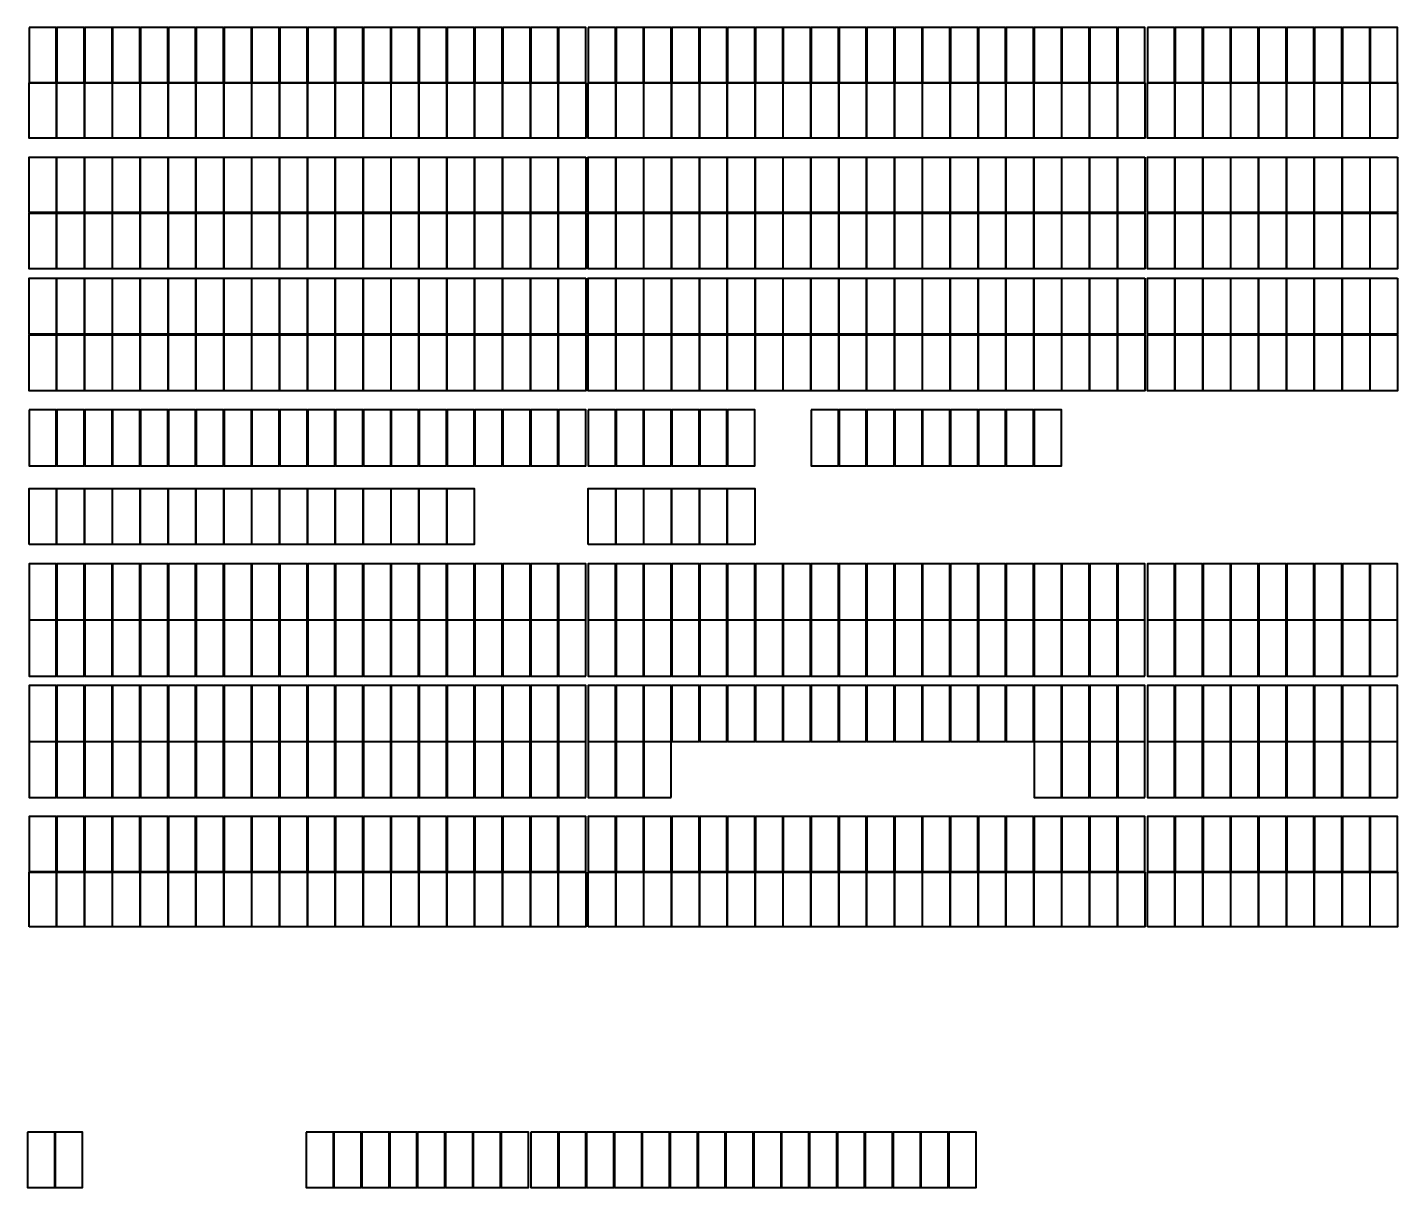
# Model space of a CAD drawing. Header units: millimetres. Extents: x 905 to 454098, y 508 to 244600.
# Drawn here: x 170471 to 227455, y 196359 to 244600 of the extents above; entities that cross this region are included whole.
import ezdxf

# ---------------------------------------------------------------- set-up
doc = ezdxf.new("R2010")
doc.units = ezdxf.units.MM
doc.layers.add('SOL-PV MODULES', color=5, linetype='Continuous', lineweight=40)

msp = doc.modelspace()

# ---------------------------------------------------------------- linework, layer by layer
at = {"layer": 'SOL-PV MODULES', "elevation": 0}
for points in [[(170539, 244600), (170539, 242316), (171673, 242316), (171673, 244600)], [(171698, 244600), (171698, 242316), (172832, 242316), (172832, 244600)], [(172857, 244600), (172857, 242316), (173991, 242316), (173991, 244600)], [(174016, 244600), (174016, 242316), (175150, 242316), (175150, 244600)], [(175175, 244600), (175175, 242316), (176309, 242316), (176309, 244600)], [(176334, 244600), (176334, 242316), (177468, 242316), (177468, 244600)], [(177493, 244600), (177493, 242316), (178627, 242316), (178627, 244600)], [(178652, 244600), (178652, 242316), (179786, 242316), (179786, 244600)], [(179811, 244600), (179811, 242316), (180945, 242316), (180945, 244600)], [(180970, 244600), (180970, 242316), (182104, 242316), (182104, 244600)], [(182129, 244600), (182129, 242316), (183263, 242316), (183263, 244600)], [(183288, 244600), (183288, 242316), (184422, 242316), (184422, 244600)], [(184447, 244600), (184447, 242316), (185581, 242316), (185581, 244600)], [(185606, 244600), (185606, 242316), (186740, 242316), (186740, 244600)], [(186765, 244600), (186765, 242316), (187899, 242316), (187899, 244600)], [(187924, 244600), (187924, 242316), (189058, 242316), (189058, 244600)], [(189083, 244600), (189083, 242316), (190217, 242316), (190217, 244600)], [(190242, 244600), (190242, 242316), (191376, 242316), (191376, 244600)], [(191401, 244600), (191401, 242316), (192535, 242316), (192535, 244600)], [(192560, 244600), (192560, 242316), (193694, 242316), (193694, 244600)], [(193794, 244600), (193794, 242316), (194928, 242316), (194928, 244600)], [(194953, 244600), (194953, 242316), (196087, 242316), (196087, 244600)], [(196112, 244600), (196112, 242316), (197246, 242316), (197246, 244600)], [(197271, 244600), (197271, 242316), (198405, 242316), (198405, 244600)], [(198430, 244600), (198430, 242316), (199564, 242316), (199564, 244600)], [(199589, 244600), (199589, 242316), (200723, 242316), (200723, 244600)], [(200748, 244600), (200748, 242316), (201882, 242316), (201882, 244600)], [(201907, 244600), (201907, 242316), (203041, 242316), (203041, 244600)], [(203066, 244600), (203066, 242316), (204200, 242316), (204200, 244600)], [(204225, 244600), (204225, 242316), (205359, 242316), (205359, 244600)], [(205384, 244600), (205384, 242316), (206518, 242316), (206518, 244600)], [(206543, 244600), (206543, 242316), (207677, 242316), (207677, 244600)], [(207702, 244600), (207702, 242316), (208836, 242316), (208836, 244600)], [(208861, 244600), (208861, 242316), (209995, 242316), (209995, 244600)], [(210020, 244600), (210020, 242316), (211154, 242316), (211154, 244600)], [(211179, 244600), (211179, 242316), (212313, 242316), (212313, 244600)], [(212338, 244600), (212338, 242316), (213472, 242316), (213472, 244600)], [(213497, 244600), (213497, 242316), (214631, 242316), (214631, 244600)], [(214656, 244600), (214656, 242316), (215790, 242316), (215790, 244600)], [(215815, 244600), (215815, 242316), (216949, 242316), (216949, 244600)], [(217049, 244600), (217049, 242316), (218183, 242316), (218183, 244600)], [(218208, 244600), (218208, 242316), (219342, 242316), (219342, 244600)], [(219367, 244600), (219367, 242316), (220501, 242316), (220501, 244600)], [(220526, 244600), (220526, 242316), (221660, 242316), (221660, 244600)], [(221685, 244600), (221685, 242316), (222819, 242316), (222819, 244600)], [(222844, 244600), (222844, 242316), (223978, 242316), (223978, 244600)], [(224003, 244600), (224003, 242316), (225137, 242316), (225137, 244600)], [(225162, 244600), (225162, 242316), (226296, 242316), (226296, 244600)], [(226321, 244600), (226321, 242316), (227455, 242316), (227455, 244600)], [(171673, 242296), (171673, 240000), (170539, 240000), (170539, 242296)], [(172832, 242296), (172832, 240000), (171698, 240000), (171698, 242296)], [(173991, 242296), (173991, 240000), (172857, 240000), (172857, 242296)], [(175150, 242296), (175150, 240000), (174016, 240000), (174016, 242296)], [(176309, 242296), (176309, 240000), (175175, 240000), (175175, 242296)], [(177468, 242296), (177468, 240000), (176334, 240000), (176334, 242296)], [(178627, 242296), (178627, 240000), (177493, 240000), (177493, 242296)], [(179786, 242296), (179786, 240000), (178652, 240000), (178652, 242296)], [(180945, 242296), (180945, 240000), (179811, 240000), (179811, 242296)], [(182104, 242296), (182104, 240000), (180970, 240000), (180970, 242296)], [(183263, 242296), (183263, 240000), (182129, 240000), (182129, 242296)], [(184422, 242296), (184422, 240000), (183288, 240000), (183288, 242296)], [(185581, 242296), (185581, 240000), (184447, 240000), (184447, 242296)], [(186740, 242296), (186740, 240000), (185606, 240000), (185606, 242296)], [(187899, 242296), (187899, 240000), (186765, 240000), (186765, 242296)], [(189058, 242296), (189058, 240000), (187924, 240000), (187924, 242296)], [(190217, 242296), (190217, 240000), (189083, 240000), (189083, 242296)], [(191376, 242296), (191376, 240000), (190242, 240000), (190242, 242296)], [(192535, 242296), (192535, 240000), (191401, 240000), (191401, 242296)], [(193694, 242296), (193694, 240000), (192560, 240000), (192560, 242296)], [(194928, 242296), (194928, 240000), (193794, 240000), (193794, 242296)], [(196087, 242296), (196087, 240000), (194953, 240000), (194953, 242296)], [(197246, 242296), (197246, 240000), (196112, 240000), (196112, 242296)], [(198405, 242296), (198405, 240000), (197271, 240000), (197271, 242296)], [(199564, 242296), (199564, 240000), (198430, 240000), (198430, 242296)], [(200723, 242296), (200723, 240000), (199589, 240000), (199589, 242296)], [(201882, 242296), (201882, 240000), (200748, 240000), (200748, 242296)], [(203041, 242296), (203041, 240000), (201907, 240000), (201907, 242296)], [(204200, 242296), (204200, 240000), (203066, 240000), (203066, 242296)], [(205359, 242296), (205359, 240000), (204225, 240000), (204225, 242296)], [(206518, 242296), (206518, 240000), (205384, 240000), (205384, 242296)], [(207677, 242296), (207677, 240000), (206543, 240000), (206543, 242296)], [(208836, 242296), (208836, 240000), (207702, 240000), (207702, 242296)], [(209995, 242296), (209995, 240000), (208861, 240000), (208861, 242296)], [(211154, 242296), (211154, 240000), (210020, 240000), (210020, 242296)], [(212313, 242296), (212313, 240000), (211179, 240000), (211179, 242296)], [(213472, 242296), (213472, 240000), (212338, 240000), (212338, 242296)], [(214631, 242296), (214631, 240000), (213497, 240000), (213497, 242296)], [(215790, 242296), (215790, 240000), (214656, 240000), (214656, 242296)], [(216949, 242296), (216949, 240000), (215815, 240000), (215815, 242296)], [(218183, 242296), (218183, 240000), (217049, 240000), (217049, 242296)], [(219342, 242296), (219342, 240000), (218208, 240000), (218208, 242296)], [(220501, 242296), (220501, 240000), (219367, 240000), (219367, 242296)], [(221660, 242296), (221660, 240000), (220526, 240000), (220526, 242296)], [(222819, 242296), (222819, 240000), (221685, 240000), (221685, 242296)], [(223978, 242296), (223978, 240000), (222844, 240000), (222844, 242296)], [(225137, 242296), (225137, 240000), (224003, 240000), (224003, 242296)], [(226296, 242296), (226296, 240000), (225162, 240000), (225162, 242296)], [(227455, 242296), (227455, 240000), (226321, 240000), (226321, 242296)], [(171673, 239210), (171673, 236901), (170539, 236901), (170539, 239210)], [(172832, 239210), (172832, 236901), (171698, 236901), (171698, 239210)], [(173991, 239210), (173991, 236901), (172857, 236901), (172857, 239210)], [(175150, 239210), (175150, 236901), (174016, 236901), (174016, 239210)], [(176309, 239210), (176309, 236901), (175175, 236901), (175175, 239210)], [(177468, 239210), (177468, 236901), (176334, 236901), (176334, 239210)], [(178627, 239210), (178627, 236901), (177493, 236901), (177493, 239210)], [(179786, 239210), (179786, 236901), (178652, 236901), (178652, 239210)], [(180945, 239210), (180945, 236901), (179811, 236901), (179811, 239210)], [(182104, 239210), (182104, 236901), (180970, 236901), (180970, 239210)], [(183263, 239210), (183263, 236901), (182129, 236901), (182129, 239210)], [(184422, 239210), (184422, 236901), (183288, 236901), (183288, 239210)], [(185581, 239210), (185581, 236901), (184447, 236901), (184447, 239210)], [(186740, 239210), (186740, 236901), (185606, 236901), (185606, 239210)], [(187899, 239210), (187899, 236901), (186765, 236901), (186765, 239210)], [(189058, 239210), (189058, 236901), (187924, 236901), (187924, 239210)], [(190217, 239210), (190217, 236901), (189083, 236901), (189083, 239210)], [(191376, 239210), (191376, 236901), (190242, 236901), (190242, 239210)], [(192535, 239210), (192535, 236901), (191401, 236901), (191401, 239210)], [(193694, 239210), (193694, 236901), (192560, 236901), (192560, 239210)], [(194928, 239210), (194928, 236901), (193794, 236901), (193794, 239210)], [(196087, 239210), (196087, 236901), (194953, 236901), (194953, 239210)], [(197246, 239210), (197246, 236901), (196112, 236901), (196112, 239210)], [(198405, 239210), (198405, 236901), (197271, 236901), (197271, 239210)], [(199564, 239210), (199564, 236901), (198430, 236901), (198430, 239210)], [(200723, 239210), (200723, 236901), (199589, 236901), (199589, 239210)], [(201882, 239210), (201882, 236901), (200748, 236901), (200748, 239210)], [(203041, 239210), (203041, 236901), (201907, 236901), (201907, 239210)], [(204200, 239210), (204200, 236901), (203066, 236901), (203066, 239210)], [(205359, 239210), (205359, 236901), (204225, 236901), (204225, 239210)], [(206518, 239210), (206518, 236901), (205384, 236901), (205384, 239210)], [(207677, 239210), (207677, 236901), (206543, 236901), (206543, 239210)], [(208836, 239210), (208836, 236901), (207702, 236901), (207702, 239210)], [(209995, 239210), (209995, 236901), (208861, 236901), (208861, 239210)], [(211154, 239210), (211154, 236901), (210020, 236901), (210020, 239210)], [(212313, 239210), (212313, 236901), (211179, 236901), (211179, 239210)], [(213472, 239210), (213472, 236901), (212338, 236901), (212338, 239210)], [(214631, 239210), (214631, 236901), (213497, 236901), (213497, 239210)], [(215790, 239210), (215790, 236901), (214656, 236901), (214656, 239210)], [(216949, 239210), (216949, 236901), (215815, 236901), (215815, 239210)], [(218183, 239210), (218183, 236901), (217049, 236901), (217049, 239210)], [(219342, 239210), (219342, 236901), (218208, 236901), (218208, 239210)], [(220501, 239210), (220501, 236901), (219367, 236901), (219367, 239210)], [(221660, 239210), (221660, 236901), (220526, 236901), (220526, 239210)], [(222819, 239210), (222819, 236901), (221685, 236901), (221685, 239210)], [(223978, 239210), (223978, 236901), (222844, 236901), (222844, 239210)], [(225137, 239210), (225137, 236901), (224003, 236901), (224003, 239210)], [(226296, 239210), (226296, 236901), (225162, 236901), (225162, 239210)], [(227455, 239210), (227455, 236901), (226321, 236901), (226321, 239210)], [(171673, 236882), (171673, 234565), (170539, 234565), (170539, 236882)], [(172832, 236882), (172832, 234565), (171698, 234565), (171698, 236882)], [(173991, 236882), (173991, 234565), (172857, 234565), (172857, 236882)], [(175150, 236882), (175150, 234565), (174016, 234565), (174016, 236882)], [(176309, 236882), (176309, 234565), (175175, 234565), (175175, 236882)], [(177468, 236882), (177468, 234565), (176334, 234565), (176334, 236882)], [(178627, 236882), (178627, 234565), (177493, 234565), (177493, 236882)], [(179786, 236882), (179786, 234565), (178652, 234565), (178652, 236882)], [(180945, 236882), (180945, 234565), (179811, 234565), (179811, 236882)], [(182104, 236882), (182104, 234565), (180970, 234565), (180970, 236882)], [(183263, 236882), (183263, 234565), (182129, 234565), (182129, 236882)], [(184422, 236882), (184422, 234565), (183288, 234565), (183288, 236882)], [(185581, 236882), (185581, 234565), (184447, 234565), (184447, 236882)], [(186740, 236882), (186740, 234565), (185606, 234565), (185606, 236882)], [(187899, 236882), (187899, 234565), (186765, 234565), (186765, 236882)], [(189058, 236882), (189058, 234565), (187924, 234565), (187924, 236882)], [(190217, 236882), (190217, 234565), (189083, 234565), (189083, 236882)], [(191376, 236882), (191376, 234565), (190242, 234565), (190242, 236882)], [(192535, 236882), (192535, 234565), (191401, 234565), (191401, 236882)], [(193694, 236882), (193694, 234565), (192560, 234565), (192560, 236882)], [(194928, 236882), (194928, 234565), (193794, 234565), (193794, 236882)], [(196087, 236882), (196087, 234565), (194953, 234565), (194953, 236882)], [(197246, 236882), (197246, 234565), (196112, 234565), (196112, 236882)], [(198405, 236882), (198405, 234565), (197271, 234565), (197271, 236882)], [(199564, 236882), (199564, 234565), (198430, 234565), (198430, 236882)], [(200723, 236882), (200723, 234565), (199589, 234565), (199589, 236882)], [(201882, 236882), (201882, 234565), (200748, 234565), (200748, 236882)], [(203041, 236882), (203041, 234565), (201907, 234565), (201907, 236882)], [(204200, 236882), (204200, 234565), (203066, 234565), (203066, 236882)], [(205359, 236882), (205359, 234565), (204225, 234565), (204225, 236882)], [(206518, 236882), (206518, 234565), (205384, 234565), (205384, 236882)], [(207677, 236882), (207677, 234565), (206543, 234565), (206543, 236882)], [(208836, 236882), (208836, 234565), (207702, 234565), (207702, 236882)], [(209995, 236882), (209995, 234565), (208861, 234565), (208861, 236882)], [(211154, 236882), (211154, 234565), (210020, 234565), (210020, 236882)], [(212313, 236882), (212313, 234565), (211179, 234565), (211179, 236882)], [(213472, 236882), (213472, 234565), (212338, 234565), (212338, 236882)], [(214631, 236882), (214631, 234565), (213497, 234565), (213497, 236882)], [(215790, 236882), (215790, 234565), (214656, 234565), (214656, 236882)], [(216949, 236882), (216949, 234565), (215815, 234565), (215815, 236882)], [(218183, 236882), (218183, 234565), (217049, 234565), (217049, 236882)], [(219342, 236882), (219342, 234565), (218208, 234565), (218208, 236882)], [(220501, 236882), (220501, 234565), (219367, 234565), (219367, 236882)], [(221660, 236882), (221660, 234565), (220526, 234565), (220526, 236882)], [(222819, 236882), (222819, 234565), (221685, 234565), (221685, 236882)], [(223978, 236882), (223978, 234565), (222844, 234565), (222844, 236882)], [(225137, 236882), (225137, 234565), (224003, 234565), (224003, 236882)], [(226296, 236882), (226296, 234565), (225162, 234565), (225162, 236882)], [(227455, 236882), (227455, 234565), (226321, 234565), (226321, 236882)], [(171673, 234167), (171673, 231843), (170539, 231843), (170539, 234167)], [(172832, 234167), (172832, 231843), (171698, 231843), (171698, 234167)], [(173991, 234167), (173991, 231843), (172857, 231843), (172857, 234167)], [(175150, 234167), (175150, 231843), (174016, 231843), (174016, 234167)], [(176309, 234167), (176309, 231843), (175175, 231843), (175175, 234167)], [(177468, 234167), (177468, 231843), (176334, 231843), (176334, 234167)], [(178627, 234167), (178627, 231843), (177493, 231843), (177493, 234167)], [(179786, 234167), (179786, 231843), (178652, 231843), (178652, 234167)], [(180945, 234167), (180945, 231843), (179811, 231843), (179811, 234167)], [(182104, 234167), (182104, 231843), (180970, 231843), (180970, 234167)], [(183263, 234167), (183263, 231843), (182129, 231843), (182129, 234167)], [(184422, 234167), (184422, 231843), (183288, 231843), (183288, 234167)], [(185581, 234167), (185581, 231843), (184447, 231843), (184447, 234167)], [(186740, 234167), (186740, 231843), (185606, 231843), (185606, 234167)], [(187899, 234167), (187899, 231843), (186765, 231843), (186765, 234167)], [(189058, 234167), (189058, 231843), (187924, 231843), (187924, 234167)], [(190217, 234167), (190217, 231843), (189083, 231843), (189083, 234167)], [(191376, 234167), (191376, 231843), (190242, 231843), (190242, 234167)], [(192535, 234167), (192535, 231843), (191401, 231843), (191401, 234167)], [(193694, 234167), (193694, 231843), (192560, 231843), (192560, 234167)], [(194928, 234167), (194928, 231843), (193794, 231843), (193794, 234167)], [(196087, 234167), (196087, 231843), (194953, 231843), (194953, 234167)], [(197246, 234167), (197246, 231843), (196112, 231843), (196112, 234167)], [(198405, 234167), (198405, 231843), (197271, 231843), (197271, 234167)], [(199564, 234167), (199564, 231843), (198430, 231843), (198430, 234167)], [(200723, 234167), (200723, 231843), (199589, 231843), (199589, 234167)], [(201882, 234167), (201882, 231843), (200748, 231843), (200748, 234167)], [(203041, 234167), (203041, 231843), (201907, 231843), (201907, 234167)], [(204200, 234167), (204200, 231843), (203066, 231843), (203066, 234167)], [(205359, 234167), (205359, 231843), (204225, 231843), (204225, 234167)], [(206518, 234167), (206518, 231843), (205384, 231843), (205384, 234167)], [(207677, 234167), (207677, 231843), (206543, 231843), (206543, 234167)], [(208836, 234167), (208836, 231843), (207702, 231843), (207702, 234167)], [(209995, 234167), (209995, 231843), (208861, 231843), (208861, 234167)], [(211154, 234167), (211154, 231843), (210020, 231843), (210020, 234167)], [(212313, 234167), (212313, 231843), (211179, 231843), (211179, 234167)], [(213472, 234167), (213472, 231843), (212338, 231843), (212338, 234167)], [(214631, 234167), (214631, 231843), (213497, 231843), (213497, 234167)], [(215790, 234167), (215790, 231843), (214656, 231843), (214656, 234167)], [(216949, 234167), (216949, 231843), (215815, 231843), (215815, 234167)], [(218183, 234167), (218183, 231843), (217049, 231843), (217049, 234167)], [(219342, 234167), (219342, 231843), (218208, 231843), (218208, 234167)], [(220501, 234167), (220501, 231843), (219367, 231843), (219367, 234167)], [(221660, 234167), (221660, 231843), (220526, 231843), (220526, 234167)], [(222819, 234167), (222819, 231843), (221685, 231843), (221685, 234167)], [(223978, 234167), (223978, 231843), (222844, 231843), (222844, 234167)], [(225137, 234167), (225137, 231843), (224003, 231843), (224003, 234167)], [(226296, 234167), (226296, 231843), (225162, 231843), (225162, 234167)], [(227455, 234167), (227455, 231843), (226321, 231843), (226321, 234167)], [(171673, 231823), (171673, 229495), (170539, 229495), (170539, 231823)], [(172832, 231823), (172832, 229495), (171698, 229495), (171698, 231823)], [(173991, 231823), (173991, 229495), (172857, 229495), (172857, 231823)], [(175150, 231823), (175150, 229495), (174016, 229495), (174016, 231823)], [(176309, 231823), (176309, 229495), (175175, 229495), (175175, 231823)], [(177468, 231823), (177468, 229495), (176334, 229495), (176334, 231823)], [(178627, 231823), (178627, 229495), (177493, 229495), (177493, 231823)], [(179786, 231823), (179786, 229495), (178652, 229495), (178652, 231823)], [(180945, 231823), (180945, 229495), (179811, 229495), (179811, 231823)], [(182104, 231823), (182104, 229495), (180970, 229495), (180970, 231823)], [(183263, 231823), (183263, 229495), (182129, 229495), (182129, 231823)], [(184422, 231823), (184422, 229495), (183288, 229495), (183288, 231823)], [(185581, 231823), (185581, 229495), (184447, 229495), (184447, 231823)], [(186740, 231823), (186740, 229495), (185606, 229495), (185606, 231823)], [(187899, 231823), (187899, 229495), (186765, 229495), (186765, 231823)], [(189058, 231823), (189058, 229495), (187924, 229495), (187924, 231823)], [(190217, 231823), (190217, 229495), (189083, 229495), (189083, 231823)], [(191376, 231823), (191376, 229495), (190242, 229495), (190242, 231823)], [(192535, 231823), (192535, 229495), (191401, 229495), (191401, 231823)], [(193694, 231823), (193694, 229495), (192560, 229495), (192560, 231823)], [(194928, 231823), (194928, 229495), (193794, 229495), (193794, 231823)], [(196087, 231823), (196087, 229495), (194953, 229495), (194953, 231823)], [(197246, 231823), (197246, 229495), (196112, 229495), (196112, 231823)], [(198405, 231823), (198405, 229495), (197271, 229495), (197271, 231823)], [(199564, 231823), (199564, 229495), (198430, 229495), (198430, 231823)], [(200723, 231823), (200723, 229495), (199589, 229495), (199589, 231823)], [(201882, 231823), (201882, 229495), (200748, 229495), (200748, 231823)], [(203041, 231823), (203041, 229495), (201907, 229495), (201907, 231823)], [(204200, 231823), (204200, 229495), (203066, 229495), (203066, 231823)], [(205359, 231823), (205359, 229495), (204225, 229495), (204225, 231823)], [(206518, 231823), (206518, 229495), (205384, 229495), (205384, 231823)], [(207677, 231823), (207677, 229495), (206543, 229495), (206543, 231823)], [(208836, 231823), (208836, 229495), (207702, 229495), (207702, 231823)], [(209995, 231823), (209995, 229495), (208861, 229495), (208861, 231823)], [(211154, 231823), (211154, 229495), (210020, 229495), (210020, 231823)], [(212313, 231823), (212313, 229495), (211179, 229495), (211179, 231823)], [(213472, 231823), (213472, 229495), (212338, 229495), (212338, 231823)], [(214631, 231823), (214631, 229495), (213497, 229495), (213497, 231823)], [(215790, 231823), (215790, 229495), (214656, 229495), (214656, 231823)], [(216949, 231823), (216949, 229495), (215815, 229495), (215815, 231823)], [(218183, 231823), (218183, 229495), (217049, 229495), (217049, 231823)], [(219342, 231823), (219342, 229495), (218208, 229495), (218208, 231823)], [(220501, 231823), (220501, 229495), (219367, 229495), (219367, 231823)], [(221660, 231823), (221660, 229495), (220526, 229495), (220526, 231823)], [(222819, 231823), (222819, 229495), (221685, 229495), (221685, 231823)], [(223978, 231823), (223978, 229495), (222844, 229495), (222844, 231823)], [(225137, 231823), (225137, 229495), (224003, 229495), (224003, 231823)], [(226296, 231823), (226296, 229495), (225162, 229495), (225162, 231823)], [(227455, 231823), (227455, 229495), (226321, 229495), (226321, 231823)], [(170539, 228696), (170539, 226364), (171673, 226364), (171673, 228696)], [(171698, 228696), (171698, 226364), (172832, 226364), (172832, 228696)], [(172857, 228696), (172857, 226364), (173991, 226364), (173991, 228696)], [(174016, 228696), (174016, 226364), (175150, 226364), (175150, 228696)], [(175175, 228696), (175175, 226364), (176309, 226364), (176309, 228696)], [(176334, 228696), (176334, 226364), (177468, 226364), (177468, 228696)], [(177493, 228696), (177493, 226364), (178627, 226364), (178627, 228696)], [(178652, 228696), (178652, 226364), (179786, 226364), (179786, 228696)], [(179811, 228696), (179811, 226364), (180945, 226364), (180945, 228696)], [(180970, 228696), (180970, 226364), (182104, 226364), (182104, 228696)], [(182129, 228696), (182129, 226364), (183263, 226364), (183263, 228696)], [(183288, 228696), (183288, 226364), (184422, 226364), (184422, 228696)], [(184447, 228696), (184447, 226364), (185581, 226364), (185581, 228696)], [(185606, 228696), (185606, 226364), (186740, 226364), (186740, 228696)], [(186765, 228696), (186765, 226364), (187899, 226364), (187899, 228696)], [(187924, 228696), (187924, 226364), (189058, 226364), (189058, 228696)], [(189083, 228696), (189083, 226364), (190217, 226364), (190217, 228696)], [(190242, 228696), (190242, 226364), (191376, 226364), (191376, 228696)], [(191401, 228696), (191401, 226364), (192535, 226364), (192535, 228696)], [(192560, 228696), (192560, 226364), (193694, 226364), (193694, 228696)], [(193794, 228696), (193794, 226364), (194928, 226364), (194928, 228696)], [(194953, 228696), (194953, 226364), (196087, 226364), (196087, 228696)], [(196112, 228696), (196112, 226364), (197246, 226364), (197246, 228696)], [(197271, 228696), (197271, 226364), (198405, 226364), (198405, 228696)], [(198430, 228696), (198430, 226364), (199564, 226364), (199564, 228696)], [(199589, 228696), (199589, 226364), (200723, 226364), (200723, 228696)], [(203066, 228696), (203066, 226364), (204200, 226364), (204200, 228696)], [(204225, 228696), (204225, 226364), (205359, 226364), (205359, 228696)], [(205384, 228696), (205384, 226364), (206518, 226364), (206518, 228696)], [(206543, 228696), (206543, 226364), (207677, 226364), (207677, 228696)], [(207702, 228696), (207702, 226364), (208836, 226364), (208836, 228696)], [(208861, 228696), (208861, 226364), (209995, 226364), (209995, 228696)], [(210020, 228696), (210020, 226364), (211154, 226364), (211154, 228696)], [(211179, 228696), (211179, 226364), (212313, 226364), (212313, 228696)], [(212338, 228696), (212338, 226364), (213472, 226364), (213472, 228696)], [(170539, 223100), (170539, 225432), (171673, 225432), (171673, 223100)], [(171698, 223100), (171698, 225432), (172832, 225432), (172832, 223100)], [(172857, 223100), (172857, 225432), (173991, 225432), (173991, 223100)], [(174016, 223100), (174016, 225432), (175150, 225432), (175150, 223100)], [(175175, 223100), (175175, 225432), (176309, 225432), (176309, 223100)], [(176334, 223100), (176334, 225432), (177468, 225432), (177468, 223100)], [(177493, 223100), (177493, 225432), (178627, 225432), (178627, 223100)], [(178652, 223100), (178652, 225432), (179786, 225432), (179786, 223100)], [(179811, 223100), (179811, 225432), (180945, 225432), (180945, 223100)], [(180970, 223100), (180970, 225432), (182104, 225432), (182104, 223100)], [(182129, 223100), (182129, 225432), (183263, 225432), (183263, 223100)], [(183288, 223100), (183288, 225432), (184422, 225432), (184422, 223100)], [(184447, 223100), (184447, 225432), (185581, 225432), (185581, 223100)], [(185606, 223100), (185606, 225432), (186740, 225432), (186740, 223100)], [(186765, 223100), (186765, 225432), (187899, 225432), (187899, 223100)], [(187924, 223100), (187924, 225432), (189058, 225432), (189058, 223100)], [(193794, 223100), (193794, 225432), (194928, 225432), (194928, 223100)], [(194953, 223100), (194953, 225432), (196087, 225432), (196087, 223100)], [(196112, 223100), (196112, 225432), (197246, 225432), (197246, 223100)], [(197271, 223100), (197271, 225432), (198405, 225432), (198405, 223100)], [(198430, 223100), (198430, 225432), (199564, 225432), (199564, 223100)], [(199589, 223100), (199589, 225432), (200723, 225432), (200723, 223100)], [(171673, 219972), (171673, 222300), (170539, 222300), (170539, 219972)], [(172832, 219972), (172832, 222300), (171698, 222300), (171698, 219972)], [(173991, 219972), (173991, 222300), (172857, 222300), (172857, 219972)], [(175150, 219972), (175150, 222300), (174016, 222300), (174016, 219972)], [(176309, 219972), (176309, 222300), (175175, 222300), (175175, 219972)], [(177468, 219972), (177468, 222300), (176334, 222300), (176334, 219972)], [(178627, 219972), (178627, 222300), (177493, 222300), (177493, 219972)], [(179786, 219972), (179786, 222300), (178652, 222300), (178652, 219972)], [(180945, 219972), (180945, 222300), (179811, 222300), (179811, 219972)], [(182104, 219972), (182104, 222300), (180970, 222300), (180970, 219972)], [(183263, 219972), (183263, 222300), (182129, 222300), (182129, 219972)], [(184422, 219972), (184422, 222300), (183288, 222300), (183288, 219972)], [(185581, 219972), (185581, 222300), (184447, 222300), (184447, 219972)], [(186740, 219972), (186740, 222300), (185606, 222300), (185606, 219972)], [(187899, 219972), (187899, 222300), (186765, 222300), (186765, 219972)], [(189058, 219972), (189058, 222300), (187924, 222300), (187924, 219972)], [(190217, 219972), (190217, 222300), (189083, 222300), (189083, 219972)], [(191376, 219972), (191376, 222300), (190242, 222300), (190242, 219972)], [(192535, 219972), (192535, 222300), (191401, 222300), (191401, 219972)], [(193694, 219972), (193694, 222300), (192560, 222300), (192560, 219972)], [(194928, 219972), (194928, 222300), (193794, 222300), (193794, 219972)], [(196087, 219972), (196087, 222300), (194953, 222300), (194953, 219972)], [(197246, 219972), (197246, 222300), (196112, 222300), (196112, 219972)], [(198405, 219972), (198405, 222300), (197271, 222300), (197271, 219972)], [(199564, 219972), (199564, 222300), (198430, 222300), (198430, 219972)], [(200723, 219972), (200723, 222300), (199589, 222300), (199589, 219972)], [(201882, 219972), (201882, 222300), (200748, 222300), (200748, 219972)], [(203041, 219972), (203041, 222300), (201907, 222300), (201907, 219972)], [(204200, 219972), (204200, 222300), (203066, 222300), (203066, 219972)], [(205359, 219972), (205359, 222300), (204225, 222300), (204225, 219972)], [(206518, 219972), (206518, 222300), (205384, 222300), (205384, 219972)], [(207677, 219972), (207677, 222300), (206543, 222300), (206543, 219972)], [(208836, 219972), (208836, 222300), (207702, 222300), (207702, 219972)], [(209995, 219972), (209995, 222300), (208861, 222300), (208861, 219972)], [(211154, 219972), (211154, 222300), (210020, 222300), (210020, 219972)], [(212313, 219972), (212313, 222300), (211179, 222300), (211179, 219972)], [(213472, 219972), (213472, 222300), (212338, 222300), (212338, 219972)], [(214631, 219972), (214631, 222300), (213497, 222300), (213497, 219972)], [(215790, 219972), (215790, 222300), (214656, 222300), (214656, 219972)], [(216949, 219972), (216949, 222300), (215815, 222300), (215815, 219972)], [(218183, 219972), (218183, 222300), (217049, 222300), (217049, 219972)], [(219342, 219972), (219342, 222300), (218208, 222300), (218208, 219972)], [(220501, 219972), (220501, 222300), (219367, 222300), (219367, 219972)], [(221660, 219972), (221660, 222300), (220526, 222300), (220526, 219972)], [(222819, 219972), (222819, 222300), (221685, 222300), (221685, 219972)], [(223978, 219972), (223978, 222300), (222844, 222300), (222844, 219972)], [(225137, 219972), (225137, 222300), (224003, 222300), (224003, 219972)], [(226296, 219972), (226296, 222300), (225162, 222300), (225162, 219972)], [(227455, 219972), (227455, 222300), (226321, 222300), (226321, 219972)], [(171673, 217628), (171673, 219952), (170539, 219952), (170539, 217628)], [(172832, 217628), (172832, 219952), (171698, 219952), (171698, 217628)], [(173991, 217628), (173991, 219952), (172857, 219952), (172857, 217628)], [(175150, 217628), (175150, 219952), (174016, 219952), (174016, 217628)], [(176309, 217628), (176309, 219952), (175175, 219952), (175175, 217628)], [(177468, 217628), (177468, 219952), (176334, 219952), (176334, 217628)], [(178627, 217628), (178627, 219952), (177493, 219952), (177493, 217628)], [(179786, 217628), (179786, 219952), (178652, 219952), (178652, 217628)], [(180945, 217628), (180945, 219952), (179811, 219952), (179811, 217628)], [(182104, 217628), (182104, 219952), (180970, 219952), (180970, 217628)], [(183263, 217628), (183263, 219952), (182129, 219952), (182129, 217628)], [(184422, 217628), (184422, 219952), (183288, 219952), (183288, 217628)], [(185581, 217628), (185581, 219952), (184447, 219952), (184447, 217628)], [(186740, 217628), (186740, 219952), (185606, 219952), (185606, 217628)], [(187899, 217628), (187899, 219952), (186765, 219952), (186765, 217628)], [(189058, 217628), (189058, 219952), (187924, 219952), (187924, 217628)], [(190217, 217628), (190217, 219952), (189083, 219952), (189083, 217628)], [(191376, 217628), (191376, 219952), (190242, 219952), (190242, 217628)], [(192535, 217628), (192535, 219952), (191401, 219952), (191401, 217628)], [(193694, 217628), (193694, 219952), (192560, 219952), (192560, 217628)], [(194928, 217628), (194928, 219952), (193794, 219952), (193794, 217628)], [(196087, 217628), (196087, 219952), (194953, 219952), (194953, 217628)], [(197246, 217628), (197246, 219952), (196112, 219952), (196112, 217628)], [(198405, 217628), (198405, 219952), (197271, 219952), (197271, 217628)], [(199564, 217628), (199564, 219952), (198430, 219952), (198430, 217628)], [(200723, 217628), (200723, 219952), (199589, 219952), (199589, 217628)], [(201882, 217628), (201882, 219952), (200748, 219952), (200748, 217628)], [(203041, 217628), (203041, 219952), (201907, 219952), (201907, 217628)], [(204200, 217628), (204200, 219952), (203066, 219952), (203066, 217628)], [(205359, 217628), (205359, 219952), (204225, 219952), (204225, 217628)], [(206518, 217628), (206518, 219952), (205384, 219952), (205384, 217628)], [(207677, 217628), (207677, 219952), (206543, 219952), (206543, 217628)], [(208836, 217628), (208836, 219952), (207702, 219952), (207702, 217628)], [(209995, 217628), (209995, 219952), (208861, 219952), (208861, 217628)], [(211154, 217628), (211154, 219952), (210020, 219952), (210020, 217628)], [(212313, 217628), (212313, 219952), (211179, 219952), (211179, 217628)], [(213472, 217628), (213472, 219952), (212338, 219952), (212338, 217628)], [(214631, 217628), (214631, 219952), (213497, 219952), (213497, 217628)], [(215790, 217628), (215790, 219952), (214656, 219952), (214656, 217628)], [(216949, 217628), (216949, 219952), (215815, 219952), (215815, 217628)], [(218183, 217628), (218183, 219952), (217049, 219952), (217049, 217628)], [(219342, 217628), (219342, 219952), (218208, 219952), (218208, 217628)], [(220501, 217628), (220501, 219952), (219367, 219952), (219367, 217628)], [(221660, 217628), (221660, 219952), (220526, 219952), (220526, 217628)], [(222819, 217628), (222819, 219952), (221685, 219952), (221685, 217628)], [(223978, 217628), (223978, 219952), (222844, 219952), (222844, 217628)], [(225137, 217628), (225137, 219952), (224003, 219952), (224003, 217628)], [(226296, 217628), (226296, 219952), (225162, 219952), (225162, 217628)], [(227455, 217628), (227455, 219952), (226321, 219952), (226321, 217628)], [(171673, 214914), (171673, 217230), (170539, 217230), (170539, 214914)], [(172832, 214914), (172832, 217230), (171698, 217230), (171698, 214914)], [(173991, 214914), (173991, 217230), (172857, 217230), (172857, 214914)], [(175150, 214914), (175150, 217230), (174016, 217230), (174016, 214914)], [(176309, 214914), (176309, 217230), (175175, 217230), (175175, 214914)], [(177468, 214914), (177468, 217230), (176334, 217230), (176334, 214914)], [(178627, 214914), (178627, 217230), (177493, 217230), (177493, 214914)], [(179786, 214914), (179786, 217230), (178652, 217230), (178652, 214914)], [(180945, 214914), (180945, 217230), (179811, 217230), (179811, 214914)], [(182104, 214914), (182104, 217230), (180970, 217230), (180970, 214914)], [(183263, 214914), (183263, 217230), (182129, 217230), (182129, 214914)], [(184422, 214914), (184422, 217230), (183288, 217230), (183288, 214914)], [(185581, 214914), (185581, 217230), (184447, 217230), (184447, 214914)], [(186740, 214914), (186740, 217230), (185606, 217230), (185606, 214914)], [(187899, 214914), (187899, 217230), (186765, 217230), (186765, 214914)], [(189058, 214914), (189058, 217230), (187924, 217230), (187924, 214914)], [(190217, 214914), (190217, 217230), (189083, 217230), (189083, 214914)], [(191376, 214914), (191376, 217230), (190242, 217230), (190242, 214914)], [(192535, 214914), (192535, 217230), (191401, 217230), (191401, 214914)], [(193694, 214914), (193694, 217230), (192560, 217230), (192560, 214914)], [(194928, 214914), (194928, 217230), (193794, 217230), (193794, 214914)], [(196087, 214914), (196087, 217230), (194953, 217230), (194953, 214914)], [(197246, 214914), (197246, 217230), (196112, 217230), (196112, 214914)], [(198405, 214914), (198405, 217230), (197271, 217230), (197271, 214914)], [(199564, 214914), (199564, 217230), (198430, 217230), (198430, 214914)], [(200723, 214914), (200723, 217230), (199589, 217230), (199589, 214914)], [(201882, 214914), (201882, 217230), (200748, 217230), (200748, 214914)], [(203041, 214914), (203041, 217230), (201907, 217230), (201907, 214914)], [(204200, 214914), (204200, 217230), (203066, 217230), (203066, 214914)], [(205359, 214914), (205359, 217230), (204225, 217230), (204225, 214914)], [(206518, 214914), (206518, 217230), (205384, 217230), (205384, 214914)], [(207677, 214914), (207677, 217230), (206543, 217230), (206543, 214914)], [(208836, 214914), (208836, 217230), (207702, 217230), (207702, 214914)], [(209995, 214914), (209995, 217230), (208861, 217230), (208861, 214914)], [(211154, 214914), (211154, 217230), (210020, 217230), (210020, 214914)], [(212313, 214914), (212313, 217230), (211179, 217230), (211179, 214914)], [(213472, 214914), (213472, 217230), (212338, 217230), (212338, 214914)], [(214631, 214914), (214631, 217230), (213497, 217230), (213497, 214914)], [(215790, 214914), (215790, 217230), (214656, 217230), (214656, 214914)], [(216949, 214914), (216949, 217230), (215815, 217230), (215815, 214914)], [(218183, 214914), (218183, 217230), (217049, 217230), (217049, 214914)], [(219342, 214914), (219342, 217230), (218208, 217230), (218208, 214914)], [(220501, 214914), (220501, 217230), (219367, 217230), (219367, 214914)], [(221660, 214914), (221660, 217230), (220526, 217230), (220526, 214914)], [(222819, 214914), (222819, 217230), (221685, 217230), (221685, 214914)], [(223978, 214914), (223978, 217230), (222844, 217230), (222844, 214914)], [(225137, 214914), (225137, 217230), (224003, 217230), (224003, 214914)], [(226296, 214914), (226296, 217230), (225162, 217230), (225162, 214914)], [(227455, 214914), (227455, 217230), (226321, 217230), (226321, 214914)], [(171673, 212585), (171673, 214894), (170539, 214894), (170539, 212585)], [(172832, 212585), (172832, 214894), (171698, 214894), (171698, 212585)], [(173991, 212585), (173991, 214894), (172857, 214894), (172857, 212585)], [(175150, 212585), (175150, 214894), (174016, 214894), (174016, 212585)], [(176309, 212585), (176309, 214894), (175175, 214894), (175175, 212585)], [(177468, 212585), (177468, 214894), (176334, 214894), (176334, 212585)], [(178627, 212585), (178627, 214894), (177493, 214894), (177493, 212585)], [(179786, 212585), (179786, 214894), (178652, 214894), (178652, 212585)], [(180945, 212585), (180945, 214894), (179811, 214894), (179811, 212585)], [(182104, 212585), (182104, 214894), (180970, 214894), (180970, 212585)], [(183263, 212585), (183263, 214894), (182129, 214894), (182129, 212585)], [(184422, 212585), (184422, 214894), (183288, 214894), (183288, 212585)], [(185581, 212585), (185581, 214894), (184447, 214894), (184447, 212585)], [(186740, 212585), (186740, 214894), (185606, 214894), (185606, 212585)], [(187899, 212585), (187899, 214894), (186765, 214894), (186765, 212585)], [(189058, 212585), (189058, 214894), (187924, 214894), (187924, 212585)], [(190217, 212585), (190217, 214894), (189083, 214894), (189083, 212585)], [(191376, 212585), (191376, 214894), (190242, 214894), (190242, 212585)], [(192535, 212585), (192535, 214894), (191401, 214894), (191401, 212585)], [(193694, 212585), (193694, 214894), (192560, 214894), (192560, 212585)], [(194928, 212585), (194928, 214894), (193794, 214894), (193794, 212585)], [(196087, 212585), (196087, 214894), (194953, 214894), (194953, 212585)], [(197246, 212585), (197246, 214894), (196112, 214894), (196112, 212585)], [(213472, 212585), (213472, 214894), (212338, 214894), (212338, 212585)], [(214631, 212585), (214631, 214894), (213497, 214894), (213497, 212585)], [(215790, 212585), (215790, 214894), (214656, 214894), (214656, 212585)], [(216949, 212585), (216949, 214894), (215815, 214894), (215815, 212585)], [(218183, 212585), (218183, 214894), (217049, 214894), (217049, 212585)], [(219342, 212585), (219342, 214894), (218208, 214894), (218208, 212585)], [(220501, 212585), (220501, 214894), (219367, 214894), (219367, 212585)], [(221660, 212585), (221660, 214894), (220526, 214894), (220526, 212585)], [(222819, 212585), (222819, 214894), (221685, 214894), (221685, 212585)], [(223978, 212585), (223978, 214894), (222844, 214894), (222844, 212585)], [(225137, 212585), (225137, 214894), (224003, 214894), (224003, 212585)], [(226296, 212585), (226296, 214894), (225162, 214894), (225162, 212585)], [(227455, 212585), (227455, 214894), (226321, 214894), (226321, 212585)], [(171673, 209499), (171673, 211795), (170539, 211795), (170539, 209499)], [(172832, 209499), (172832, 211795), (171698, 211795), (171698, 209499)], [(173991, 209499), (173991, 211795), (172857, 211795), (172857, 209499)], [(175150, 209499), (175150, 211795), (174016, 211795), (174016, 209499)], [(176309, 209499), (176309, 211795), (175175, 211795), (175175, 209499)], [(177468, 209499), (177468, 211795), (176334, 211795), (176334, 209499)], [(178627, 209499), (178627, 211795), (177493, 211795), (177493, 209499)], [(179786, 209499), (179786, 211795), (178652, 211795), (178652, 209499)], [(180945, 209499), (180945, 211795), (179811, 211795), (179811, 209499)], [(182104, 209499), (182104, 211795), (180970, 211795), (180970, 209499)], [(183263, 209499), (183263, 211795), (182129, 211795), (182129, 209499)], [(184422, 209499), (184422, 211795), (183288, 211795), (183288, 209499)], [(185581, 209499), (185581, 211795), (184447, 211795), (184447, 209499)], [(186740, 209499), (186740, 211795), (185606, 211795), (185606, 209499)], [(187899, 209499), (187899, 211795), (186765, 211795), (186765, 209499)], [(189058, 209499), (189058, 211795), (187924, 211795), (187924, 209499)], [(190217, 209499), (190217, 211795), (189083, 211795), (189083, 209499)], [(191376, 209499), (191376, 211795), (190242, 211795), (190242, 209499)], [(192535, 209499), (192535, 211795), (191401, 211795), (191401, 209499)], [(193694, 209499), (193694, 211795), (192560, 211795), (192560, 209499)], [(194928, 209499), (194928, 211795), (193794, 211795), (193794, 209499)], [(196087, 209499), (196087, 211795), (194953, 211795), (194953, 209499)], [(197246, 209499), (197246, 211795), (196112, 211795), (196112, 209499)], [(198405, 209499), (198405, 211795), (197271, 211795), (197271, 209499)], [(199564, 209499), (199564, 211795), (198430, 211795), (198430, 209499)], [(200723, 209499), (200723, 211795), (199589, 211795), (199589, 209499)], [(201882, 209499), (201882, 211795), (200748, 211795), (200748, 209499)], [(203041, 209499), (203041, 211795), (201907, 211795), (201907, 209499)], [(204200, 209499), (204200, 211795), (203066, 211795), (203066, 209499)], [(205359, 209499), (205359, 211795), (204225, 211795), (204225, 209499)], [(206518, 209499), (206518, 211795), (205384, 211795), (205384, 209499)], [(207677, 209499), (207677, 211795), (206543, 211795), (206543, 209499)], [(208836, 209499), (208836, 211795), (207702, 211795), (207702, 209499)], [(209995, 209499), (209995, 211795), (208861, 211795), (208861, 209499)], [(211154, 209499), (211154, 211795), (210020, 211795), (210020, 209499)], [(212313, 209499), (212313, 211795), (211179, 211795), (211179, 209499)], [(213472, 209499), (213472, 211795), (212338, 211795), (212338, 209499)], [(214631, 209499), (214631, 211795), (213497, 211795), (213497, 209499)], [(215790, 209499), (215790, 211795), (214656, 211795), (214656, 209499)], [(216949, 209499), (216949, 211795), (215815, 211795), (215815, 209499)], [(218183, 209499), (218183, 211795), (217049, 211795), (217049, 209499)], [(219342, 209499), (219342, 211795), (218208, 211795), (218208, 209499)], [(220501, 209499), (220501, 211795), (219367, 211795), (219367, 209499)], [(221660, 209499), (221660, 211795), (220526, 211795), (220526, 209499)], [(222819, 209499), (222819, 211795), (221685, 211795), (221685, 209499)], [(223978, 209499), (223978, 211795), (222844, 211795), (222844, 209499)], [(225137, 209499), (225137, 211795), (224003, 211795), (224003, 209499)], [(226296, 209499), (226296, 211795), (225162, 211795), (225162, 209499)], [(227455, 209499), (227455, 211795), (226321, 211795), (226321, 209499)], [(170539, 207195), (170539, 209480), (171673, 209480), (171673, 207195)], [(171698, 207195), (171698, 209480), (172832, 209480), (172832, 207195)], [(172857, 207195), (172857, 209480), (173991, 209480), (173991, 207195)], [(174016, 207195), (174016, 209480), (175150, 209480), (175150, 207195)], [(175175, 207195), (175175, 209480), (176309, 209480), (176309, 207195)], [(176334, 207195), (176334, 209480), (177468, 209480), (177468, 207195)], [(177493, 207195), (177493, 209480), (178627, 209480), (178627, 207195)], [(178652, 207195), (178652, 209480), (179786, 209480), (179786, 207195)], [(179811, 207195), (179811, 209480), (180945, 209480), (180945, 207195)], [(180970, 207195), (180970, 209480), (182104, 209480), (182104, 207195)], [(182129, 207195), (182129, 209480), (183263, 209480), (183263, 207195)], [(183288, 207195), (183288, 209480), (184422, 209480), (184422, 207195)], [(184447, 207195), (184447, 209480), (185581, 209480), (185581, 207195)], [(185606, 207195), (185606, 209480), (186740, 209480), (186740, 207195)], [(186765, 207195), (186765, 209480), (187899, 209480), (187899, 207195)], [(187924, 207195), (187924, 209480), (189058, 209480), (189058, 207195)], [(189083, 207195), (189083, 209480), (190217, 209480), (190217, 207195)], [(190242, 207195), (190242, 209480), (191376, 209480), (191376, 207195)], [(191401, 207195), (191401, 209480), (192535, 209480), (192535, 207195)], [(192560, 207195), (192560, 209480), (193694, 209480), (193694, 207195)], [(193794, 207195), (193794, 209480), (194928, 209480), (194928, 207195)], [(194953, 207195), (194953, 209480), (196087, 209480), (196087, 207195)], [(196112, 207195), (196112, 209480), (197246, 209480), (197246, 207195)], [(197271, 207195), (197271, 209480), (198405, 209480), (198405, 207195)], [(198430, 207195), (198430, 209480), (199564, 209480), (199564, 207195)], [(199589, 207195), (199589, 209480), (200723, 209480), (200723, 207195)], [(200748, 207195), (200748, 209480), (201882, 209480), (201882, 207195)], [(201907, 207195), (201907, 209480), (203041, 209480), (203041, 207195)], [(203066, 207195), (203066, 209480), (204200, 209480), (204200, 207195)], [(204225, 207195), (204225, 209480), (205359, 209480), (205359, 207195)], [(205384, 207195), (205384, 209480), (206518, 209480), (206518, 207195)], [(206543, 207195), (206543, 209480), (207677, 209480), (207677, 207195)], [(207702, 207195), (207702, 209480), (208836, 209480), (208836, 207195)], [(208861, 207195), (208861, 209480), (209995, 209480), (209995, 207195)], [(210020, 207195), (210020, 209480), (211154, 209480), (211154, 207195)], [(211179, 207195), (211179, 209480), (212313, 209480), (212313, 207195)], [(212338, 207195), (212338, 209480), (213472, 209480), (213472, 207195)], [(213497, 207195), (213497, 209480), (214631, 209480), (214631, 207195)], [(214656, 207195), (214656, 209480), (215790, 209480), (215790, 207195)], [(215815, 207195), (215815, 209480), (216949, 209480), (216949, 207195)], [(217049, 207195), (217049, 209480), (218183, 209480), (218183, 207195)], [(218208, 207195), (218208, 209480), (219342, 209480), (219342, 207195)], [(219367, 207195), (219367, 209480), (220501, 209480), (220501, 207195)], [(220526, 207195), (220526, 209480), (221660, 209480), (221660, 207195)], [(221685, 207195), (221685, 209480), (222819, 209480), (222819, 207195)], [(222844, 207195), (222844, 209480), (223978, 209480), (223978, 207195)], [(224003, 207195), (224003, 209480), (225137, 209480), (225137, 207195)], [(225162, 207195), (225162, 209480), (226296, 209480), (226296, 207195)], [(226321, 207195), (226321, 209480), (227455, 209480), (227455, 207195)]]:
    msp.add_lwpolyline(points, close=True, dxfattribs=at)
at = {"layer": 'SOL-PV MODULES', "color": 5}
for points in [[(170471, 198668), (170471, 196359), (171605, 196359), (171605, 198668)], [(171630, 198668), (171630, 196359), (172764, 196359), (172764, 198668)], [(182061, 198668), (182061, 196359), (183195, 196359), (183195, 198668)], [(183220, 198668), (183220, 196359), (184354, 196359), (184354, 198668)], [(184379, 198668), (184379, 196359), (185513, 196359), (185513, 198668)], [(185538, 198668), (185538, 196359), (186672, 196359), (186672, 198668)], [(186697, 198668), (186697, 196359), (187831, 196359), (187831, 198668)], [(187856, 198668), (187856, 196359), (188990, 196359), (188990, 198668)], [(189015, 198668), (189015, 196359), (190149, 196359), (190149, 198668)], [(190174, 198668), (190174, 196359), (191308, 196359), (191308, 198668)], [(191408, 198668), (191408, 196359), (192542, 196359), (192542, 198668)], [(192567, 198668), (192567, 196359), (193701, 196359), (193701, 198668)], [(193726, 198668), (193726, 196359), (194860, 196359), (194860, 198668)], [(194885, 198668), (194885, 196359), (196019, 196359), (196019, 198668)], [(196044, 198668), (196044, 196359), (197178, 196359), (197178, 198668)], [(197203, 198668), (197203, 196359), (198337, 196359), (198337, 198668)], [(198362, 198668), (198362, 196359), (199496, 196359), (199496, 198668)], [(199521, 198668), (199521, 196359), (200655, 196359), (200655, 198668)], [(200680, 198668), (200680, 196359), (201814, 196359), (201814, 198668)], [(201839, 198668), (201839, 196359), (202973, 196359), (202973, 198668)], [(202998, 198668), (202998, 196359), (204132, 196359), (204132, 198668)], [(204157, 198668), (204157, 196359), (205291, 196359), (205291, 198668)], [(205316, 198668), (205316, 196359), (206450, 196359), (206450, 198668)], [(206475, 198668), (206475, 196359), (207609, 196359), (207609, 198668)], [(207634, 198668), (207634, 196359), (208768, 196359), (208768, 198668)], [(208793, 198668), (208793, 196359), (209927, 196359), (209927, 198668)]]:
    msp.add_lwpolyline(points, close=True, dxfattribs=at)

doc.saveas('drawing.dxf')
